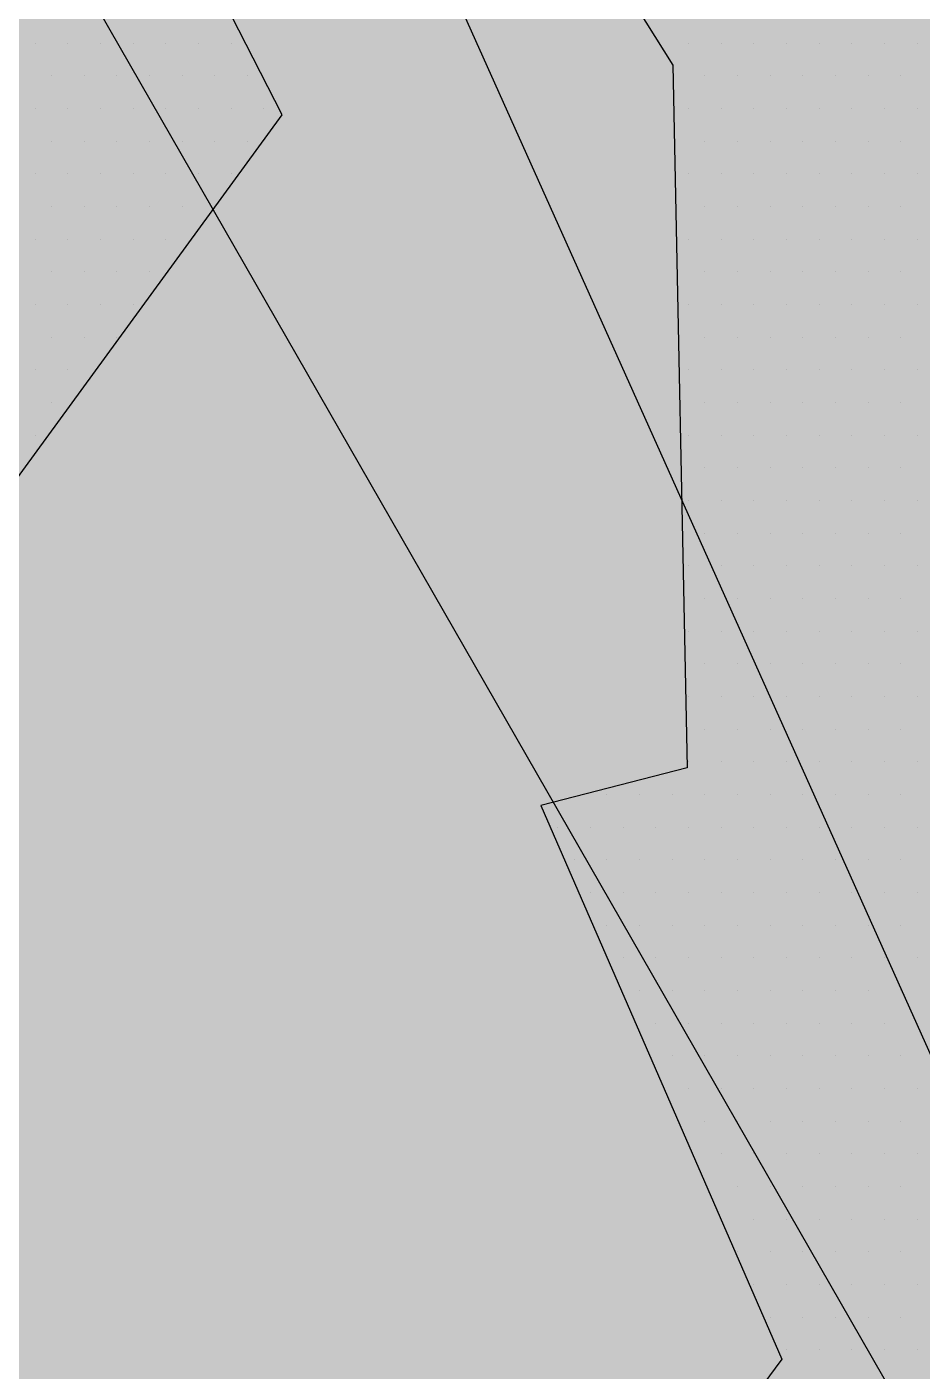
# Paper-space layout 'Layout1' of a CAD drawing. Extents: x -43 to 2298, y -18 to 768.
# Drawn here: x 141.887 to 143.395, y 257.531 to 259.797 of the extents above; entities that cross this region are included whole.
import ezdxf

# ---------------------------------------------------------------- set-up
doc = ezdxf.new("R2010")
doc.units = 0
doc.header["$LTSCALE"] = 2
doc.linetypes.add('CACHEX2', pattern=[0.75, 0.5, -0.25])
doc.layers.add('CARTOUCHE', color=7, linetype='Continuous')
doc.layers.add('LOGO', color=7, linetype='Continuous')

# ---------------------------------------------------------------- blocks, each defined once
blk = doc.blocks.new('A$C715108E3')
at = {"layer": 'LOGO', "color": 131}
for p, q in [((-6.8095, -17.0928), (-6.8095, -17.0928)), ((-6.7175, -17.0928), (-6.7175, -17.0928)), ((-6.6262, -17.0928), (-6.6262, -17.0928)), ((-6.5343, -17.0928), (-6.5343, -17.0928)), ((-6.4423, -17.0928), (-6.4423, -17.0928)), ((-6.3511, -17.0928), (-6.3511, -17.0928)), ((-6.259, -17.0928), (-6.259, -17.0928)), ((-5.0579, -17.0928), (-5.0579, -17.0928)), ((-4.9745, -17.0928), (-4.9745, -17.0928)), ((-4.8829, -17.0928), (-4.8829, -17.0928)), ((-4.7914, -17.0928), (-4.7914, -17.0928)), ((-4.6994, -17.0928), (-4.6994, -17.0928)), ((-4.6077, -17.0928), (-4.6077, -17.0928)), ((-4.5161, -17.0928), (-4.5161, -17.0928)), ((-4.4245, -17.0928), (-4.4245, -17.0928)), ((-4.3324, -17.0928), (-4.3324, -17.0928)), ((-6.7637, -17.1843), (-6.7637, -17.1843)), ((-6.6719, -17.1843), (-6.6719, -17.1843)), ((-6.5797, -17.1843), (-6.5797, -17.1843)), ((-6.4886, -17.1843), (-6.4886, -17.1843)), ((-6.3966, -17.1843), (-6.3966, -17.1843)), ((-6.3046, -17.1843), (-6.3046, -17.1843)), ((-6.2133, -17.1843), (-6.2133, -17.1843)), ((-5.0182, -17.1843), (-5.0182, -17.1843)), ((-4.929, -17.1843), (-4.929, -17.1843)), ((-4.8369, -17.1843), (-4.8369, -17.1843)), ((-4.7449, -17.1843), (-4.7449, -17.1843)), ((-4.6537, -17.1843), (-4.6537, -17.1843)), ((-4.562, -17.1843), (-4.562, -17.1843)), ((-4.47, -17.1843), (-4.47, -17.1843)), ((-4.3783, -17.1843), (-4.3783, -17.1843)), ((-6.8095, -17.2756), (-6.8095, -17.2756)), ((-6.7175, -17.2756), (-6.7175, -17.2756)), ((-6.6262, -17.2756), (-6.6262, -17.2756)), ((-6.5343, -17.2756), (-6.5343, -17.2756)), ((-6.4423, -17.2756), (-6.4423, -17.2756)), ((-6.3511, -17.2756), (-6.3511, -17.2756)), ((-6.259, -17.2756), (-6.259, -17.2756)), ((-6.1674, -17.2756), (-6.1674, -17.2756)), ((-5.0167, -17.2756), (-5.0167, -17.2756)), ((-4.9745, -17.2756), (-4.9745, -17.2756)), ((-4.8829, -17.2756), (-4.8829, -17.2756)), ((-4.7914, -17.2756), (-4.7914, -17.2756)), ((-4.6994, -17.2756), (-4.6994, -17.2756)), ((-4.6077, -17.2756), (-4.6077, -17.2756)), ((-4.5161, -17.2756), (-4.5161, -17.2756)), ((-4.4245, -17.2756), (-4.4245, -17.2756)), ((-4.3324, -17.2756), (-4.3324, -17.2756)), ((-6.7637, -17.368), (-6.7637, -17.368)), ((-6.6719, -17.368), (-6.6719, -17.368)), ((-6.5797, -17.368), (-6.5797, -17.368)), ((-6.4886, -17.368), (-6.4886, -17.368)), ((-6.3966, -17.368), (-6.3966, -17.368)), ((-6.3046, -17.368), (-6.3046, -17.368)), ((-6.2133, -17.368), (-6.2133, -17.368)), ((-5.0142, -17.368), (-5.0142, -17.368)), ((-4.929, -17.368), (-4.929, -17.368)), ((-4.8369, -17.368), (-4.8369, -17.368)), ((-4.7449, -17.368), (-4.7449, -17.368)), ((-4.6537, -17.368), (-4.6537, -17.368)), ((-4.562, -17.368), (-4.562, -17.368)), ((-4.47, -17.368), (-4.47, -17.368)), ((-4.3783, -17.368), (-4.3783, -17.368)), ((-6.8095, -17.4592), (-6.8095, -17.4592)), ((-6.7175, -17.4592), (-6.7175, -17.4592)), ((-6.6262, -17.4592), (-6.6262, -17.4592)), ((-6.5343, -17.4592), (-6.5343, -17.4592)), ((-6.4423, -17.4592), (-6.4423, -17.4592)), ((-6.3511, -17.4592), (-6.3511, -17.4592)), ((-6.259, -17.4592), (-6.259, -17.4592)), ((-5.0127, -17.4592), (-5.0127, -17.4592)), ((-4.9745, -17.4592), (-4.9745, -17.4592)), ((-4.8829, -17.4592), (-4.8829, -17.4592)), ((-4.7914, -17.4592), (-4.7914, -17.4592)), ((-4.6994, -17.4592), (-4.6994, -17.4592)), ((-4.6077, -17.4592), (-4.6077, -17.4592)), ((-4.5161, -17.4592), (-4.5161, -17.4592)), ((-4.4245, -17.4592), (-4.4245, -17.4592)), ((-4.3324, -17.4592), (-4.3324, -17.4592)), ((-6.7637, -17.5507), (-6.7637, -17.5507)), ((-6.6719, -17.5507), (-6.6719, -17.5507)), ((-6.5797, -17.5507), (-6.5797, -17.5507)), ((-6.4886, -17.5507), (-6.4886, -17.5507)), ((-6.3966, -17.5507), (-6.3966, -17.5507)), ((-6.3046, -17.5507), (-6.3046, -17.5507)), ((-5.0103, -17.5507), (-5.0103, -17.5507)), ((-4.929, -17.5507), (-4.929, -17.5507)), ((-4.8369, -17.5507), (-4.8369, -17.5507)), ((-4.7449, -17.5507), (-4.7449, -17.5507)), ((-4.6537, -17.5507), (-4.6537, -17.5507)), ((-4.562, -17.5507), (-4.562, -17.5507)), ((-4.47, -17.5507), (-4.47, -17.5507)), ((-4.3783, -17.5507), (-4.3783, -17.5507)), ((-6.8095, -17.6431), (-6.8095, -17.6431)), ((-6.7175, -17.6431), (-6.7175, -17.6431)), ((-6.6262, -17.6431), (-6.6262, -17.6431)), ((-6.5343, -17.6431), (-6.5343, -17.6431)), ((-6.4423, -17.6431), (-6.4423, -17.6431)), ((-5.0088, -17.6431), (-5.0088, -17.6431)), ((-4.9745, -17.6431), (-4.9745, -17.6431)), ((-4.8829, -17.6431), (-4.8829, -17.6431)), ((-4.7914, -17.6431), (-4.7914, -17.6431)), ((-4.6994, -17.6431), (-4.6994, -17.6431)), ((-4.6077, -17.6431), (-4.6077, -17.6431)), ((-4.5161, -17.6431), (-4.5161, -17.6431)), ((-4.4245, -17.6431), (-4.4245, -17.6431)), ((-4.3324, -17.6431), (-4.3324, -17.6431)), ((-6.7637, -17.7343), (-6.7637, -17.7343)), ((-6.6719, -17.7343), (-6.6719, -17.7343)), ((-6.5797, -17.7343), (-6.5797, -17.7343)), ((-6.4886, -17.7343), (-6.4886, -17.7343)), ((-5.0066, -17.7343), (-5.0066, -17.7343)), ((-4.929, -17.7343), (-4.929, -17.7343)), ((-4.8369, -17.7343), (-4.8369, -17.7343)), ((-4.7449, -17.7343), (-4.7449, -17.7343)), ((-4.6537, -17.7343), (-4.6537, -17.7343)), ((-4.562, -17.7343), (-4.562, -17.7343)), ((-4.47, -17.7343), (-4.47, -17.7343)), ((-4.3783, -17.7343), (-4.3783, -17.7343)), ((-6.8095, -17.8258), (-6.8095, -17.8258)), ((-6.7175, -17.8258), (-6.7175, -17.8258)), ((-6.6262, -17.8258), (-6.6262, -17.8258)), ((-6.5343, -17.8258), (-6.5343, -17.8258)), ((-5.0051, -17.8258), (-5.0051, -17.8258)), ((-4.9745, -17.8258), (-4.9745, -17.8258)), ((-4.8829, -17.8258), (-4.8829, -17.8258)), ((-4.7914, -17.8258), (-4.7914, -17.8258)), ((-4.6994, -17.8258), (-4.6994, -17.8258)), ((-4.6077, -17.8258), (-4.6077, -17.8258)), ((-4.5161, -17.8258), (-4.5161, -17.8258)), ((-4.4245, -17.8258), (-4.4245, -17.8258)), ((-4.3324, -17.8258), (-4.3324, -17.8258)), ((-6.7637, -17.9182), (-6.7637, -17.9182)), ((-6.6719, -17.9182), (-6.6719, -17.9182)), ((-6.5797, -17.9182), (-6.5797, -17.9182)), ((-5.0036, -17.9182), (-5.0036, -17.9182)), ((-4.929, -17.9182), (-4.929, -17.9182)), ((-4.8369, -17.9182), (-4.8369, -17.9182)), ((-4.7449, -17.9182), (-4.7449, -17.9182)), ((-4.6537, -17.9182), (-4.6537, -17.9182)), ((-4.562, -17.9182), (-4.562, -17.9182)), ((-4.47, -17.9182), (-4.47, -17.9182)), ((-4.3783, -17.9182), (-4.3783, -17.9182)), ((-6.8095, -18.0097), (-6.8095, -18.0097)), ((-6.7175, -18.0097), (-6.7175, -18.0097)), ((-5.0013, -18.0097), (-5.0013, -18.0097)), ((-4.9745, -18.0097), (-4.9745, -18.0097)), ((-4.8829, -18.0097), (-4.8829, -18.0097)), ((-4.7914, -18.0097), (-4.7914, -18.0097)), ((-4.6994, -18.0097), (-4.6994, -18.0097)), ((-4.6077, -18.0097), (-4.6077, -18.0097)), ((-4.5161, -18.0097), (-4.5161, -18.0097)), ((-4.4245, -18.0097), (-4.4245, -18.0097)), ((-4.3324, -18.0097), (-4.3324, -18.0097)), ((-6.7637, -18.1009), (-6.7637, -18.1009)), ((-4.9998, -18.1009), (-4.9998, -18.1009)), ((-4.929, -18.1009), (-4.929, -18.1009)), ((-4.8369, -18.1009), (-4.8369, -18.1009)), ((-4.7449, -18.1009), (-4.7449, -18.1009)), ((-4.6537, -18.1009), (-4.6537, -18.1009)), ((-4.562, -18.1009), (-4.562, -18.1009)), ((-4.47, -18.1009), (-4.47, -18.1009)), ((-4.3783, -18.1009), (-4.3783, -18.1009)), ((-6.8095, -18.1933), (-6.8095, -18.1933)), ((-4.9974, -18.1933), (-4.9974, -18.1933)), ((-4.9745, -18.1933), (-4.9745, -18.1933)), ((-4.8829, -18.1933), (-4.8829, -18.1933)), ((-4.7914, -18.1933), (-4.7914, -18.1933)), ((-4.6994, -18.1933), (-4.6994, -18.1933)), ((-4.6077, -18.1933), (-4.6077, -18.1933)), ((-4.5161, -18.1933), (-4.5161, -18.1933)), ((-4.4245, -18.1933), (-4.4245, -18.1933)), ((-4.3324, -18.1933), (-4.3324, -18.1933)), ((-4.9957, -18.2848), (-4.9957, -18.2848)), ((-4.929, -18.2848), (-4.929, -18.2848)), ((-4.8369, -18.2848), (-4.8369, -18.2848)), ((-4.7449, -18.2848), (-4.7449, -18.2848)), ((-4.6537, -18.2848), (-4.6537, -18.2848)), ((-4.562, -18.2848), (-4.562, -18.2848)), ((-4.47, -18.2848), (-4.47, -18.2848)), ((-4.3783, -18.2848), (-4.3783, -18.2848)), ((-4.9934, -18.3761), (-4.9934, -18.3761)), ((-4.9745, -18.3761), (-4.9745, -18.3761)), ((-4.8829, -18.3761), (-4.8829, -18.3761)), ((-4.7914, -18.3761), (-4.7914, -18.3761)), ((-4.6994, -18.3761), (-4.6994, -18.3761)), ((-4.6077, -18.3761), (-4.6077, -18.3761)), ((-4.5161, -18.3761), (-4.5161, -18.3761)), ((-4.4245, -18.3761), (-4.4245, -18.3761)), ((-4.3324, -18.3761), (-4.3324, -18.3761)), ((-4.9919, -18.4684), (-4.9919, -18.4684)), ((-4.929, -18.4684), (-4.929, -18.4684)), ((-4.8369, -18.4684), (-4.8369, -18.4684)), ((-4.7449, -18.4684), (-4.7449, -18.4684)), ((-4.6537, -18.4684), (-4.6537, -18.4684)), ((-4.562, -18.4684), (-4.562, -18.4684)), ((-4.47, -18.4684), (-4.47, -18.4684)), ((-4.3783, -18.4684), (-4.3783, -18.4684)), ((-4.9897, -18.5599), (-4.9897, -18.5599)), ((-4.9745, -18.5599), (-4.9745, -18.5599)), ((-4.8829, -18.5599), (-4.8829, -18.5599)), ((-4.7914, -18.5599), (-4.7914, -18.5599)), ((-4.6994, -18.5599), (-4.6994, -18.5599)), ((-4.6077, -18.5599), (-4.6077, -18.5599)), ((-4.5161, -18.5599), (-4.5161, -18.5599)), ((-4.4245, -18.5599), (-4.4245, -18.5599)), ((-4.3324, -18.5599), (-4.3324, -18.5599)), ((-4.9882, -18.6525), (-4.9882, -18.6525)), ((-4.929, -18.6525), (-4.929, -18.6525)), ((-4.8369, -18.6525), (-4.8369, -18.6525)), ((-4.7449, -18.6525), (-4.7449, -18.6525)), ((-4.6537, -18.6525), (-4.6537, -18.6525)), ((-4.562, -18.6525), (-4.562, -18.6525)), ((-4.47, -18.6525), (-4.47, -18.6525)), ((-4.3783, -18.6525), (-4.3783, -18.6525)), ((-4.9867, -18.7438), (-4.9867, -18.7438)), ((-4.9745, -18.7438), (-4.9745, -18.7438)), ((-4.8829, -18.7438), (-4.8829, -18.7438)), ((-4.7914, -18.7438), (-4.7914, -18.7438)), ((-4.6994, -18.7438), (-4.6994, -18.7438)), ((-4.6077, -18.7438), (-4.6077, -18.7438)), ((-4.5161, -18.7438), (-4.5161, -18.7438)), ((-4.4245, -18.7438), (-4.4245, -18.7438)), ((-4.3324, -18.7438), (-4.3324, -18.7438)), ((-4.9844, -18.835), (-4.9844, -18.835)), ((-4.929, -18.835), (-4.929, -18.835)), ((-4.8369, -18.835), (-4.8369, -18.835)), ((-4.7449, -18.835), (-4.7449, -18.835)), ((-4.6537, -18.835), (-4.6537, -18.835)), ((-4.562, -18.835), (-4.562, -18.835)), ((-4.47, -18.835), (-4.47, -18.835)), ((-4.3783, -18.835), (-4.3783, -18.835)), ((-4.9829, -18.9276), (-4.9829, -18.9276)), ((-4.9745, -18.9276), (-4.9745, -18.9276)), ((-4.8829, -18.9276), (-4.8829, -18.9276)), ((-4.7914, -18.9276), (-4.7914, -18.9276)), ((-4.6994, -18.9276), (-4.6994, -18.9276)), ((-4.6077, -18.9276), (-4.6077, -18.9276)), ((-4.5161, -18.9276), (-4.5161, -18.9276)), ((-4.4245, -18.9276), (-4.4245, -18.9276)), ((-4.3324, -18.9276), (-4.3324, -18.9276)), ((-4.9807, -19.0189), (-4.9807, -19.0189)), ((-4.929, -19.0189), (-4.929, -19.0189)), ((-4.8369, -19.0189), (-4.8369, -19.0189)), ((-4.7449, -19.0189), (-4.7449, -19.0189)), ((-4.6537, -19.0189), (-4.6537, -19.0189)), ((-4.562, -19.0189), (-4.562, -19.0189)), ((-4.47, -19.0189), (-4.47, -19.0189)), ((-4.3783, -19.0189), (-4.3783, -19.0189)), ((-4.979, -19.1101), (-4.979, -19.1101)), ((-4.9745, -19.1101), (-4.9745, -19.1101)), ((-4.8829, -19.1101), (-4.8829, -19.1101)), ((-4.7914, -19.1101), (-4.7914, -19.1101)), ((-4.6994, -19.1101), (-4.6994, -19.1101)), ((-4.6077, -19.1101), (-4.6077, -19.1101)), ((-4.5161, -19.1101), (-4.5161, -19.1101)), ((-4.4245, -19.1101), (-4.4245, -19.1101)), ((-4.3324, -19.1101), (-4.3324, -19.1101)), ((-5.2699, -19.2027), (-5.2699, -19.2027)), ((-5.2041, -19.2027), (-5.2041, -19.2027)), ((-5.1123, -19.2027), (-5.1123, -19.2027)), ((-5.0208, -19.2027), (-5.0208, -19.2027)), ((-4.929, -19.2027), (-4.929, -19.2027)), ((-4.8369, -19.2027), (-4.8369, -19.2027)), ((-4.7449, -19.2027), (-4.7449, -19.2027)), ((-4.6537, -19.2027), (-4.6537, -19.2027)), ((-4.562, -19.2027), (-4.562, -19.2027)), ((-4.47, -19.2027), (-4.47, -19.2027)), ((-4.3783, -19.2027), (-4.3783, -19.2027)), ((-5.3628, -19.294), (-5.3628, -19.294)), ((-5.3417, -19.294), (-5.3417, -19.294)), ((-5.2498, -19.294), (-5.2498, -19.294)), ((-5.1584, -19.294), (-5.1584, -19.294)), ((-5.0665, -19.294), (-5.0665, -19.294)), ((-4.9745, -19.294), (-4.9745, -19.294)), ((-4.8829, -19.294), (-4.8829, -19.294)), ((-4.7914, -19.294), (-4.7914, -19.294)), ((-4.6994, -19.294), (-4.6994, -19.294)), ((-4.6077, -19.294), (-4.6077, -19.294)), ((-4.5161, -19.294), (-4.5161, -19.294)), ((-4.4245, -19.294), (-4.4245, -19.294)), ((-4.3324, -19.294), (-4.3324, -19.294)), ((-5.3233, -19.3855), (-5.3233, -19.3855)), ((-5.2959, -19.3855), (-5.2959, -19.3855)), ((-5.2041, -19.3855), (-5.2041, -19.3855)), ((-5.1123, -19.3855), (-5.1123, -19.3855)), ((-5.0208, -19.3855), (-5.0208, -19.3855)), ((-4.929, -19.3855), (-4.929, -19.3855)), ((-4.8369, -19.3855), (-4.8369, -19.3855)), ((-4.7449, -19.3855), (-4.7449, -19.3855)), ((-4.6537, -19.3855), (-4.6537, -19.3855)), ((-4.562, -19.3855), (-4.562, -19.3855)), ((-4.47, -19.3855), (-4.47, -19.3855)), ((-4.3783, -19.3855), (-4.3783, -19.3855)), ((-5.283, -19.4779), (-5.283, -19.4779)), ((-5.2498, -19.4779), (-5.2498, -19.4779)), ((-5.1584, -19.4779), (-5.1584, -19.4779)), ((-5.0665, -19.4779), (-5.0665, -19.4779)), ((-4.9745, -19.4779), (-4.9745, -19.4779)), ((-4.8829, -19.4779), (-4.8829, -19.4779)), ((-4.7914, -19.4779), (-4.7914, -19.4779)), ((-4.6994, -19.4779), (-4.6994, -19.4779)), ((-4.6077, -19.4779), (-4.6077, -19.4779)), ((-4.5161, -19.4779), (-4.5161, -19.4779)), ((-4.4245, -19.4779), (-4.4245, -19.4779)), ((-4.3324, -19.4779), (-4.3324, -19.4779)), ((-5.2433, -19.5693), (-5.2433, -19.5693)), ((-5.2041, -19.5693), (-5.2041, -19.5693)), ((-5.1123, -19.5693), (-5.1123, -19.5693)), ((-5.0208, -19.5693), (-5.0208, -19.5693)), ((-4.929, -19.5693), (-4.929, -19.5693)), ((-4.8369, -19.5693), (-4.8369, -19.5693)), ((-4.7449, -19.5693), (-4.7449, -19.5693)), ((-4.6537, -19.5693), (-4.6537, -19.5693)), ((-4.562, -19.5693), (-4.562, -19.5693)), ((-4.47, -19.5693), (-4.47, -19.5693)), ((-4.3783, -19.5693), (-4.3783, -19.5693)), ((-5.2035, -19.6606), (-5.2035, -19.6606)), ((-5.1584, -19.6606), (-5.1584, -19.6606)), ((-5.0665, -19.6606), (-5.0665, -19.6606)), ((-4.9745, -19.6606), (-4.9745, -19.6606)), ((-4.8829, -19.6606), (-4.8829, -19.6606)), ((-4.7914, -19.6606), (-4.7914, -19.6606)), ((-4.6994, -19.6606), (-4.6994, -19.6606)), ((-4.6077, -19.6606), (-4.6077, -19.6606)), ((-4.5161, -19.6606), (-4.5161, -19.6606)), ((-4.4245, -19.6606), (-4.4245, -19.6606)), ((-4.3324, -19.6606), (-4.3324, -19.6606)), ((-5.1632, -19.753), (-5.1632, -19.753)), ((-5.1123, -19.753), (-5.1123, -19.753)), ((-5.0208, -19.753), (-5.0208, -19.753)), ((-4.929, -19.753), (-4.929, -19.753)), ((-4.8369, -19.753), (-4.8369, -19.753)), ((-4.7449, -19.753), (-4.7449, -19.753)), ((-4.6537, -19.753), (-4.6537, -19.753)), ((-4.562, -19.753), (-4.562, -19.753)), ((-4.47, -19.753), (-4.47, -19.753)), ((-4.3783, -19.753), (-4.3783, -19.753)), ((-5.1235, -19.8444), (-5.1235, -19.8444)), ((-5.0665, -19.8444), (-5.0665, -19.8444)), ((-4.9745, -19.8444), (-4.9745, -19.8444)), ((-4.8829, -19.8444), (-4.8829, -19.8444)), ((-4.7914, -19.8444), (-4.7914, -19.8444)), ((-4.6994, -19.8444), (-4.6994, -19.8444)), ((-4.6077, -19.8444), (-4.6077, -19.8444)), ((-4.5161, -19.8444), (-4.5161, -19.8444)), ((-4.4245, -19.8444), (-4.4245, -19.8444)), ((-4.3324, -19.8444), (-4.3324, -19.8444)), ((-5.0834, -19.9357), (-5.0834, -19.9357)), ((-5.0208, -19.9357), (-5.0208, -19.9357)), ((-4.929, -19.9357), (-4.929, -19.9357)), ((-4.8369, -19.9357), (-4.8369, -19.9357)), ((-4.7449, -19.9357), (-4.7449, -19.9357)), ((-4.6537, -19.9357), (-4.6537, -19.9357)), ((-4.562, -19.9357), (-4.562, -19.9357)), ((-4.47, -19.9357), (-4.47, -19.9357)), ((-4.3783, -19.9357), (-4.3783, -19.9357)), ((-5.0437, -20.0281), (-5.0437, -20.0281)), ((-4.9745, -20.0281), (-4.9745, -20.0281)), ((-4.8829, -20.0281), (-4.8829, -20.0281)), ((-4.7914, -20.0281), (-4.7914, -20.0281)), ((-4.6994, -20.0281), (-4.6994, -20.0281)), ((-4.6077, -20.0281), (-4.6077, -20.0281)), ((-4.5161, -20.0281), (-4.5161, -20.0281)), ((-4.4245, -20.0281), (-4.4245, -20.0281)), ((-4.3324, -20.0281), (-4.3324, -20.0281)), ((-5.0039, -20.1196), (-5.0039, -20.1196)), ((-4.929, -20.1196), (-4.929, -20.1196)), ((-4.8369, -20.1196), (-4.8369, -20.1196)), ((-4.7449, -20.1196), (-4.7449, -20.1196)), ((-4.6537, -20.1196), (-4.6537, -20.1196)), ((-4.562, -20.1196), (-4.562, -20.1196)), ((-4.47, -20.1196), (-4.47, -20.1196)), ((-4.3783, -20.1196), (-4.3783, -20.1196)), ((-4.9638, -20.211), (-4.9638, -20.211)), ((-4.8829, -20.211), (-4.8829, -20.211)), ((-4.7914, -20.211), (-4.7914, -20.211)), ((-4.6994, -20.211), (-4.6994, -20.211)), ((-4.6077, -20.211), (-4.6077, -20.211)), ((-4.5161, -20.211), (-4.5161, -20.211)), ((-4.4245, -20.211), (-4.4245, -20.211)), ((-4.3324, -20.211), (-4.3324, -20.211)), ((-4.9241, -20.3034), (-4.9241, -20.3034)), ((-4.8369, -20.3034), (-4.8369, -20.3034)), ((-4.7449, -20.3034), (-4.7449, -20.3034)), ((-4.6537, -20.3034), (-4.6537, -20.3034)), ((-4.562, -20.3034), (-4.562, -20.3034)), ((-4.47, -20.3034), (-4.47, -20.3034)), ((-4.3783, -20.3034), (-4.3783, -20.3034)), ((-4.8838, -20.3947), (-4.8838, -20.3947)), ((-4.8829, -20.3947), (-4.8829, -20.3947)), ((-4.7914, -20.3947), (-4.7914, -20.3947)), ((-4.6994, -20.3947), (-4.6994, -20.3947)), ((-4.6077, -20.3947), (-4.6077, -20.3947)), ((-4.5161, -20.3947), (-4.5161, -20.3947)), ((-4.4245, -20.3947), (-4.4245, -20.3947)), ((-4.3324, -20.3947), (-4.3324, -20.3947)), ((-4.8441, -20.4861), (-4.8441, -20.4861)), ((-4.8369, -20.4861), (-4.8369, -20.4861)), ((-4.7449, -20.4861), (-4.7449, -20.4861)), ((-4.6537, -20.4861), (-4.6537, -20.4861)), ((-4.562, -20.4861), (-4.562, -20.4861)), ((-4.47, -20.4861), (-4.47, -20.4861)), ((-4.3783, -20.4861), (-4.3783, -20.4861)), ((-4.8045, -20.5785), (-4.8045, -20.5785)), ((-4.7914, -20.5785), (-4.7914, -20.5785)), ((-4.6994, -20.5785), (-4.6994, -20.5785)), ((-4.6077, -20.5785), (-4.6077, -20.5785)), ((-4.5161, -20.5785), (-4.5161, -20.5785)), ((-4.4245, -20.5785), (-4.4245, -20.5785)), ((-4.3324, -20.5785), (-4.3324, -20.5785)), ((-4.7642, -20.6698), (-4.7642, -20.6698)), ((-4.7449, -20.6698), (-4.7449, -20.6698)), ((-4.6537, -20.6698), (-4.6537, -20.6698)), ((-4.562, -20.6698), (-4.562, -20.6698)), ((-4.47, -20.6698), (-4.47, -20.6698)), ((-4.3783, -20.6698), (-4.3783, -20.6698)), ((-4.7245, -20.7613), (-4.7245, -20.7613)), ((-4.6994, -20.7613), (-4.6994, -20.7613)), ((-4.6077, -20.7613), (-4.6077, -20.7613)), ((-4.5161, -20.7613), (-4.5161, -20.7613)), ((-4.4245, -20.7613), (-4.4245, -20.7613)), ((-4.3324, -20.7613), (-4.3324, -20.7613))]:
    blk.add_line(p, q, dxfattribs=at)
blk.add_lwpolyline([(-6.9489, -21.0191), (-7.6382, -19.3811), (-6.116, -17.2939), (-6.9465, -15.6702), (-8.594, -17.8822), (-9.3485, -18.5991), (-7.8631, -14.874), (-6.7146, -14.4511), (-5.0186, -17.1537), (-4.9784, -19.1278), (-5.3896, -19.2331), (-4.7123, -20.7884), (-8.4641, -25.8566)], dxfattribs=at)
blk = doc.blocks.new('A$C581E6685')
at = {"layer": 'LOGO'}
for color, points in [(142, [(-45.3965, 37.4846), (-39.5666, 28.8703), (-39.344, 28.5414), (-39.8519, 24.2064), (-36.9477, 25.4853), (-26.3566, 30.2032), (-36.1863, 24.0789), (-38.2746, 22.2236), (-38.1337, 21.2132), (-33.6363, 11.1845), (-39.5393, 21.4709), (-40.6525, 23.2405), (-42.0615, 23.3525), (-53.1072, 18.3767), (-43.3972, 24.4856), (-40.4756, 26.2259), (-40.684, 26.8894)]), (140, [(-45.3965, 37.4846), (-41.9745, 25.9278), (-41.7809, 23.8865), (-42.0615, 23.3525), (-44.9268, 21.9767), (-53.1072, 18.3767), (-40.8028, 21.6905), (-39.5666, 22.0268), (-38.2746, 22.2236), (-38.1337, 21.2132), (-33.6363, 11.1845), (-36.0802, 21.4612), (-37.3405, 24.3346), (-37.4251, 24.9804), (-36.9477, 25.4853), (-26.3566, 30.2032), (-37.8747, 26.8339), (-39.7286, 26.4119), (-40.3751, 26.6371), (-40.684, 26.8894)])]:
    blk.add_hatch(color=color, dxfattribs=at).paths.add_polyline_path(points)
at = {"layer": 'LOGO', "color": 142}
blk.add_lwpolyline([(-45.3965, 37.4846), (-39.3434, 28.5414), (-39.8519, 24.2064), (-36.9477, 25.4853), (-26.3566, 30.2032), (-36.1857, 24.0789), (-38.2739, 22.2236), (-38.1337, 21.2132), (-33.6358, 11.1845), (-39.5393, 21.4709), (-40.6518, 23.2405), (-42.0615, 23.3525), (-53.1072, 18.3767), (-43.3964, 24.4856), (-40.4756, 26.2259), (-40.6836, 26.8894)], close=True, dxfattribs=at)
at = {"layer": 'LOGO', "color": 140}
blk.add_lwpolyline([(-45.3965, 37.4846), (-41.9745, 25.9278), (-41.7804, 23.8865), (-42.0615, 23.3525), (-44.9268, 21.9767), (-53.1072, 18.3767), (-40.8028, 21.6905), (-39.5666, 22.0268), (-38.2739, 22.2236), (-38.1337, 21.2132), (-33.6358, 11.1845), (-36.0802, 21.4612), (-37.3405, 24.3346), (-37.4251, 24.9804), (-36.9477, 25.4853), (-26.3566, 30.2032), (-37.8741, 26.8339), (-39.7286, 26.4119), (-40.3748, 26.6371), (-40.6836, 26.8894)], close=True, dxfattribs=at)
at = {"layer": 'LOGO', "color": 32, "linetype": 'CACHEX2', "ltscale": 1.5}
blk.add_ellipse((-38.0538, 23.8138), major_axis=(-19.0311, -3.534), ratio=0.590567, dxfattribs=at)
at = {"layer": 'LOGO', "color": 32}
blk.add_ellipse((-37.6144, 23.8499), major_axis=(-13.5768, -4.2839), ratio=0.791971, dxfattribs=at)
at = {"layer": 'CARTOUCHE'}
blk.add_blockref('A$C715108E3', (-31.6739, 36.3189), dxfattribs=at)

psp = doc.layouts.get("Layout1")

# ---------------------------------------------------------------- hatches: boundary and pattern name
at = {"layer": 'CARTOUCHE', "true_color": 0xffffff}
h = psp.add_hatch(color=7, dxfattribs=at)
h.dxf.hatch_style = 1
edge = h.paths.add_edge_path()
edge.add_spline(control_points=[(127.7197, 272.4748), (127.7197, 261.5837), (127.7197, 250.6925), (127.7197, 246.8525), (131.5597, 246.8525), (177.0989, 246.8525), (222.6382, 246.8525), (226.4782, 246.8525), (226.4782, 250.6925), (226.4782, 261.5837), (226.4782, 272.4748), (226.4782, 276.3148), (222.6382, 276.3148), (177.0989, 276.3148), (131.5597, 276.3148), (127.7197, 276.3148), (127.7197, 272.4748)], knot_values=[0, 0, 0, 1, 1, 2.570796, 2.570796, 3.570796, 3.570796, 5.141593, 5.141593, 6.141593, 6.141593, 7.712389, 7.712389, 8.712389, 8.712389, 10.283185, 10.283185, 10.283185], weights=[1, 1, 1, 0.707107, 1, 1, 1, 0.707107, 1, 1, 1, 0.707107, 1, 1, 1, 0.707107, 1], degree=2, periodic=0)

# ---------------------------------------------------------------- linework, layer by layer
at = {"layer": 'CARTOUCHE'}
psp.add_rational_spline([(127.7197, 272.4748), (127.7197, 261.5837), (127.7197, 250.6925), (127.7197, 246.8525), (131.5597, 246.8525), (177.0989, 246.8525), (222.6382, 246.8525), (226.4782, 246.8525), (226.4782, 250.6925), (226.4782, 261.5837), (226.4782, 272.4748), (226.4782, 276.3148), (222.6382, 276.3148), (177.0989, 276.3148), (131.5597, 276.3148), (127.7197, 276.3148), (127.7197, 272.4748)], [1, 1, 1, 0.707106781187, 1, 1, 1, 0.707106781187, 1, 1, 1, 0.707106781187, 1, 1, 1, 0.707106781187, 1], degree=2, knots=[0, 0, 0, 1, 1, 2.570796, 2.570796, 3.570796, 3.570796, 5.141593, 5.141593, 6.141593, 6.141593, 7.712389, 7.712389, 8.712389, 8.712389, 10.283185, 10.283185, 10.283185], dxfattribs=at)

# ---------------------------------------------------------------- block references
at = {"layer": 'CARTOUCHE', "xscale": 0.6, "yscale": 0.6, "zscale": 0.6}
psp.add_blockref('A$C581E6685', (164.9904, 248.2331), dxfattribs=at)

doc.saveas('drawing.dxf')
